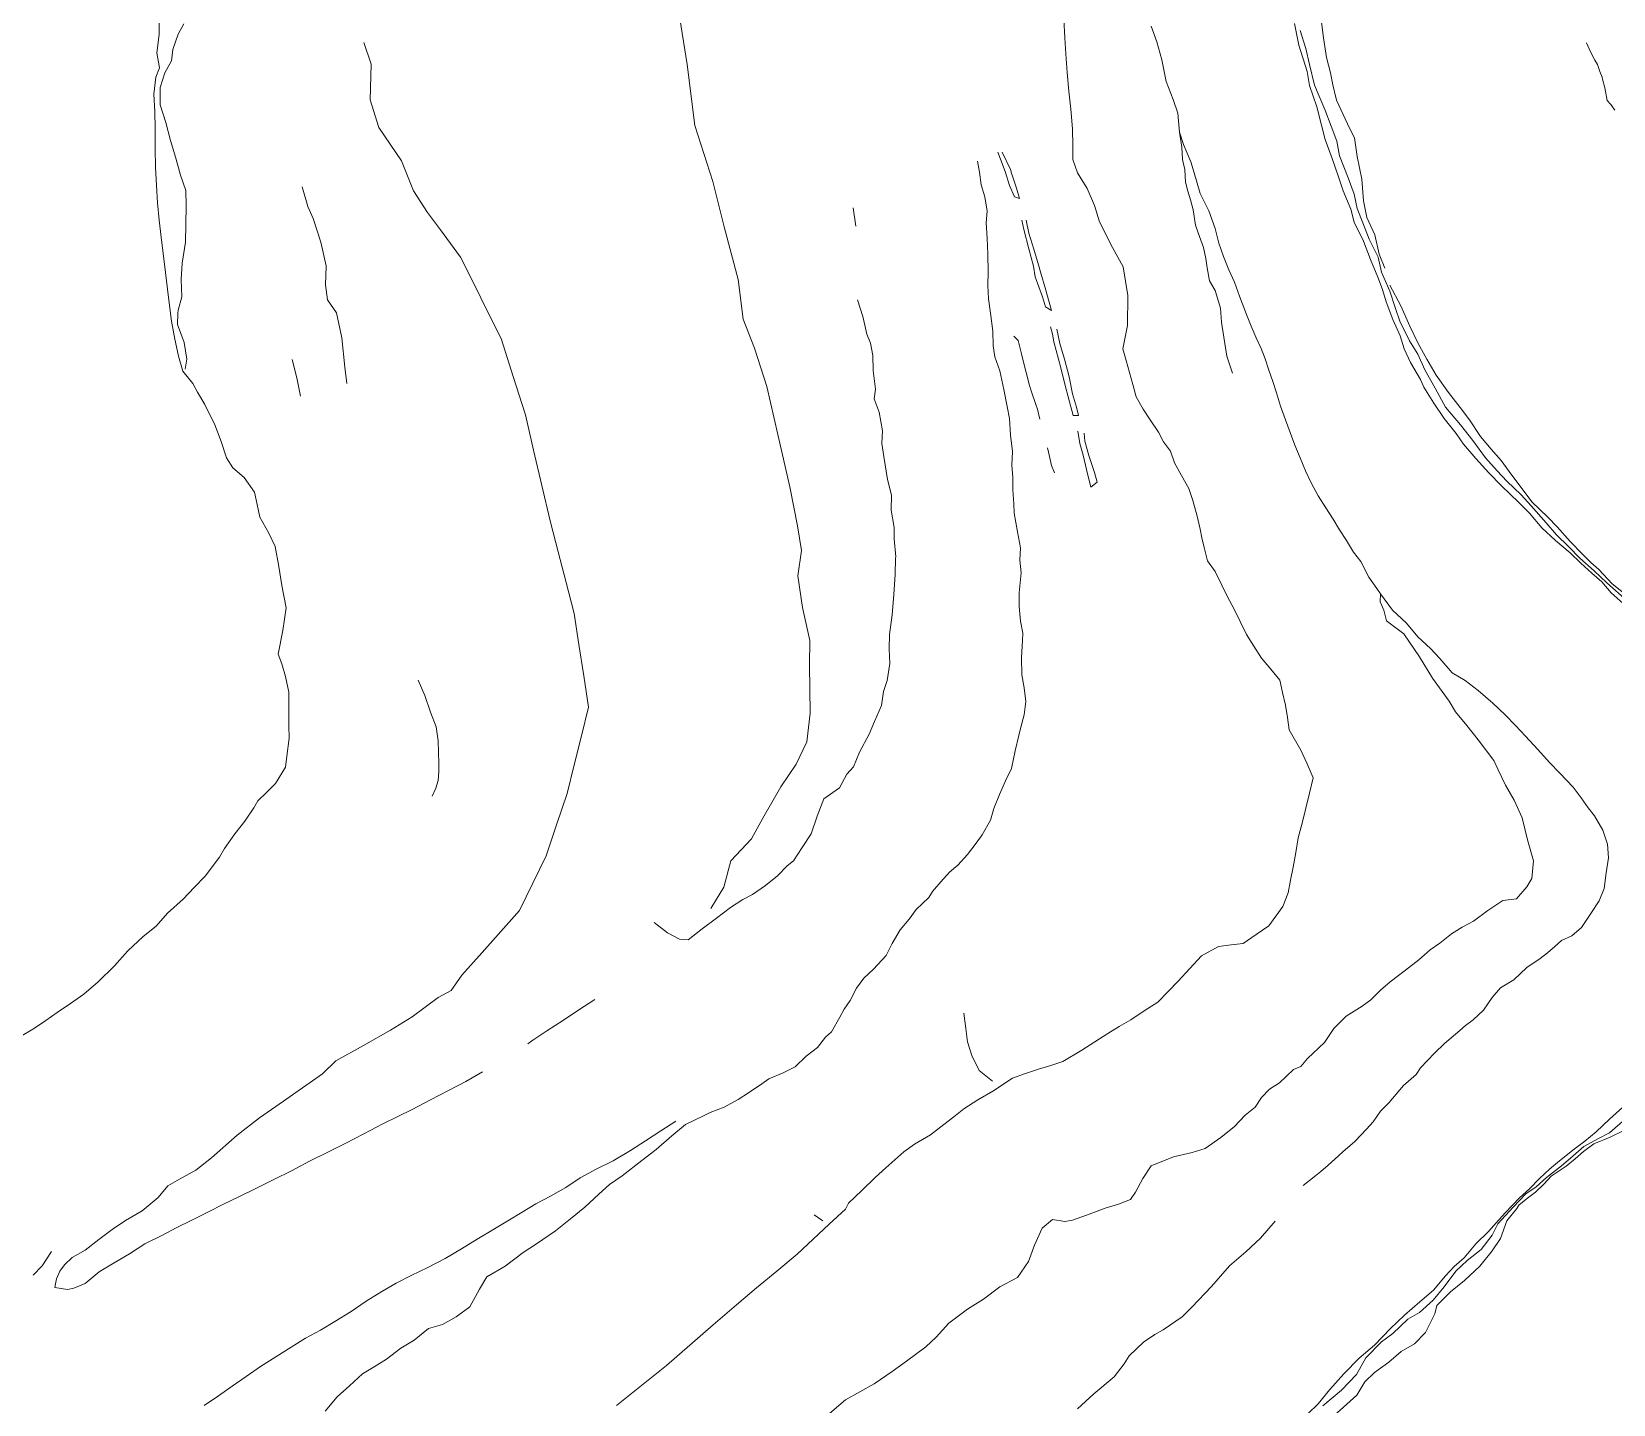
# Model space of a CAD drawing. Extents: x 683321 to 688873, y 7661944 to 7668387.
# Drawn here: x 685620.5 to 686013.2, y 7666825.8 to 7667166.6 of the extents above; entities that cross this region are included whole.
import ezdxf

# ---------------------------------------------------------------- set-up
doc = ezdxf.new("R2010")
doc.units = 0
doc.header["$MEASUREMENT"] = 0
doc.layers.add('01 CRESTA_Line', color=3, linetype='Continuous', lineweight=20)

msp = doc.modelspace()

# ---------------------------------------------------------------- linework, layer by layer
at = {"layer": '01 CRESTA_Line'}
for points in [[(685652.13, 7667169.95, 4154.48), (685652.15, 7667165.84, 4153.83), (685651.61, 7667161.32, 4154.06), (685652.26, 7667157.58, 4154.93), (685651.37, 7667155.25, 4155.28), (685650.86, 7667151.11, 4155.44), (685651.07, 7667146.77, 4155.63), (685651.19, 7667142.52, 4155.77), (685651.19, 7667137.56, 4155.9), (685651.24, 7667132.92, 4156.03), (685651.47, 7667128.42, 4156.19), (685651.73, 7667124.1, 4156.31), (685652.16, 7667119.79, 4156.41), (685652.64, 7667115.57, 4156.52), (685653.15, 7667111.49, 4156.63), (685653.74, 7667106.77, 4156.77), (685654.24, 7667102.66, 4156.86), (685654.72, 7667098.6, 4156.9), (685655.24, 7667094.74, 4156.94), (685656.02, 7667090.23, 4157.03), (685657, 7667086.06, 4157.05), (685658.06, 7667082.32, 4157.14), (685660.51, 7667079.21, 4157.23), (685661.72, 7667077.05, 4156.54), (685663.52, 7667074.02, 4156.87), (685666, 7667069.02, 4156.69), (685667.59, 7667064.88, 4156.99), (685668.89, 7667060.75, 4157.06), (685670.43, 7667058.33, 4157.3), (685673.27, 7667055.93, 4157.63), (685675.85, 7667052.24, 4156.67), (685676.52, 7667049.17, 4156.99), (685677.18, 7667046.09, 4157.3), (685679.37, 7667042.05, 4156.17), (685680.98, 7667038.81, 4156.3), (685681.88, 7667033.77, 4156.12), (685682.62, 7667029.1, 4156.31), (685683.68, 7667023.53, 4156.7), (685682.83, 7667017.95, 4156.9), (685681.69, 7667012.02, 4156.41), (685682.64, 7667009.64, 4156.05), (685683.57, 7667006.53, 4156.31), (685684.38, 7667002.6, 4155.99), (685684.34, 7666997.56, 4155.88), (685684.38, 7666994.38, 4156.01), (685684.42, 7666991.2, 4156.14), (685683.88, 7666986.73, 4155.93), (685683.56, 7666984.02, 4156.31), (685681.07, 7666979.94, 4156.17), (685678.86, 7666977.79, 4156.26), (685676.64, 7666975.65, 4156.35), (685675.69, 7666973.87, 4156.6), (685673.46, 7666970.57, 4156.69), (685670.95, 7666967.42, 4156.61), (685668.38, 7666963.83, 4156.48), (685667.17, 7666961.65, 4156.21), (685663.59, 7666956.95, 4155.93), (685660.86, 7666954.09, 4156.07), (685658.13, 7666951.22, 4156.21), (685654.26, 7666947.79, 4156.12), (685651.42, 7666944.52, 4156.08), (685648.21, 7666941.98, 4156.5), (685644.41, 7666938.37, 4156.26), (685641.11, 7666934.69, 4156.43), (685636.99, 7666930.69, 4156.64), (685633.45, 7666927.61, 4156.64), (685630.15, 7666925.33, 4156.48), (685626.85, 7666923.06, 4156.32), (685624.05, 7666921.13, 4156.28), (685621.24, 7666919.2, 4156.25), (685617.31, 7666916.89, 4156.26)], [(685765.68, 7666825.56, 4080.07), (685771.91, 7666830.51, 4079.87), (685778.14, 7666835.46, 4079.68), (685783.93, 7666840.49, 4079.69), (685789.71, 7666845.52, 4079.71), (685795.49, 7666850.55, 4079.73), (685800.51, 7666854.73, 4079.66), (685805.52, 7666858.91, 4079.59), (685810.54, 7666863.1, 4079.51), (685814.54, 7666866.83, 4079.49), (685818.55, 7666870.56, 4079.47), (685822.55, 7666874.29, 4079.45), (685823.35, 7666875.74, 4079.52), (685826.63, 7666878.93, 4079.69), (685829.91, 7666882.12, 4079.86), (685832.57, 7666884.56, 4080.24), (685837.03, 7666888.53, 4080.69), (685839.7, 7666890.41, 4080.44), (685843.64, 7666892.74, 4079.94), (685847.01, 7666895.27, 4079.92), (685849.48, 7666897.23, 4080), (685851.95, 7666899.2, 4080.07), (685855.41, 7666901.44, 4079.9), (685859.13, 7666903.54, 4080.13), (685864.06, 7666906.8, 4079.97), (685867.28, 7666907.91, 4080.03), (685870.5, 7666909.03, 4080.1), (685873.52, 7666909.97, 4080.14), (685876.53, 7666910.92, 4080.19), (685881.29, 7666913.7, 4080.3), (685884.5, 7666915.8, 4080.15), (685887.72, 7666917.9, 4080.01), (685890.55, 7666919.6, 4079.94), (685893.39, 7666921.29, 4079.88), (685896.77, 7666923.49, 4080.04), (685900.15, 7666925.69, 4080.21), (685902.66, 7666928.28, 4080.23), (685905.17, 7666930.87, 4080.24), (685908.08, 7666934.01, 4079.94), (685910.98, 7666937.15, 4079.63), (685915.22, 7666939.51, 4080.05), (685918.29, 7666939.88, 4079.82), (685921.35, 7666940.25, 4079.59), (685924.52, 7666942.42, 4079.82), (685927.68, 7666944.59, 4080.06), (685929.43, 7666947.01, 4080.43), (685931.19, 7666949.43, 4080.8), (685932.48, 7666952.77, 4080.68), (685933.1, 7666955.95, 4080.61), (685933.71, 7666959.13, 4080.54), (685934.36, 7666962.78, 4080.51), (685935, 7666966.42, 4080.47), (685935.94, 7666970.1, 4080.42), (685936.88, 7666973.79, 4080.38), (685937.8, 7666977.58, 4080.45), (685938.73, 7666981.38, 4080.52), (685937.17, 7666984.79, 4080.78), (685935.61, 7666988.2, 4081.05), (685932.77, 7666993.3, 4081.03), (685932.29, 7666996.34, 4080.94), (685931.8, 7666999.38, 4080.85), (685931.1, 7667002.5, 4080.76), (685930.39, 7667005.63, 4080.66), (685928.14, 7667008.34, 4080.63), (685925.89, 7667011.05, 4080.61), (685924, 7667014.01, 4080.4), (685922.12, 7667016.97, 4080.2), (685920.56, 7667020.19, 4080.93), (685919.08, 7667023.22, 4081.33), (685917.33, 7667026.43, 4081.53), (685915.99, 7667029.16, 4081.55), (685914.34, 7667032.55, 4081.68), (685912.47, 7667035.24, 4081.71), (685911.59, 7667038.55, 4081.68), (685911.05, 7667040.92, 4081.77), (685910.6, 7667043.12, 4081.65), (685909.89, 7667046.34, 4081.78), (685908.85, 7667050.16, 4082.06), (685907.82, 7667053.14, 4082.28), (685905.99, 7667056.37, 4082.14), (685904.22, 7667059.54, 4082.33), (685903.24, 7667062.43, 4081.67), (685901.5, 7667064.79, 4081.76), (685900.31, 7667067.19, 4081.8), (685898.2, 7667070.24, 4081.84), (685896.46, 7667072.89, 4081.88), (685894.78, 7667075.94, 4081.96), (685893.9, 7667078.96, 4081.99), (685893.05, 7667081.97, 4082.05), (685892.25, 7667084.92, 4082.07), (685891.43, 7667087.85, 4082.1), (685892.59, 7667093.66, 4082.89), (685892.68, 7667101.05, 4083.07), (685891.5, 7667108.23, 4083.06), (685888.87, 7667113.03, 4083.59), (685885.68, 7667119.34, 4082.61), (685884.39, 7667123.43, 4082.65), (685882.55, 7667127.65, 4082.62), (685880.15, 7667131.54, 4082.52), (685879.04, 7667134.82, 4082.4), (685878.98, 7667138.25, 4082.44), (685878.92, 7667142.5, 4082.49), (685878.53, 7667147.35, 4082.51), (685878, 7667151.84, 4082.52), (685877.65, 7667156.42, 4082.55), (685877.29, 7667161.06, 4082.59), (685877.04, 7667165.05, 4082.49), (685876.79, 7667169.66, 4082.38)], [(685781.42, 7667169.88, 4103.97), (685783.29, 7667158.41, 4103.75), (685785.15, 7667143.31, 4103.23), (685789.67, 7667129.41, 4102.89), (685792.45, 7667118.1, 4102.89), (685795.92, 7667105.03, 4102.95), (685797.15, 7667095.19, 4103.15), (685799.98, 7667088.02, 4101.93), (685803.04, 7667078.46, 4102.25), (685805.78, 7667066.62, 4102.1), (685808.74, 7667053.61, 4101.56), (685810.65, 7667043.88, 4101.59), (685811.62, 7667037.76, 4101.22), (685810.72, 7667031.47, 4101.27), (685811.87, 7667023.65, 4101.04), (685813.68, 7667015.4, 4101.53), (685813.64, 7667009.37, 4100.31), (685813.79, 7666997.36, 4100.97), (685812.95, 7666990.29, 4100.5), (685810.3, 7666984.76, 4100.4), (685806.48, 7666979.12, 4100.62), (685802.05, 7666971.34, 4101.1), (685799.23, 7666966.23, 4100.51), (685794.14, 7666960.73, 4099.72), (685792.36, 7666954.21, 4099.66), (685789.11, 7666948.94, 4099.39)], [(685940.8, 7667168.98, 4071.78), (685941.25, 7667165.08, 4071.44), (685942.03, 7667160.19, 4070.98), (685943.03, 7667156.4, 4070.65), (685943.58, 7667153.4, 4070.42), (685944.47, 7667149.61, 4070.04), (685946.14, 7667146.05, 4069.61), (685947.72, 7667142.64, 4069.15), (685948.92, 7667140.21, 4069.44), (685949.64, 7667135.59, 4068.48), (685950.8, 7667129.98, 4068.11), (685951.17, 7667124.61, 4067.83), (685952.05, 7667120.42, 4067.19), (685954.03, 7667116.12, 4067.04), (685955.09, 7667111.37, 4066.68), (685956.47, 7667107.84, 4066.13)], [(685658.28, 7667168.54, 4152.85), (685656.92, 7667166, 4153.03), (685655.58, 7667162.13, 4152.88), (685655.19, 7667159.31, 4153.61), (685653.56, 7667156.4, 4153.56), (685652.45, 7667152.7, 4154.44), (685652.38, 7667148.38, 4154.77), (685653.79, 7667144.02, 4154.16), (685654.98, 7667139.55, 4154.43), (685656.3, 7667135.19, 4154.36), (685657.42, 7667130.93, 4154.11), (685658.77, 7667127.14, 4154.56), (685658.89, 7667123.42, 4154.61), (685658.79, 7667118.71, 4155.18), (685658.67, 7667114.32, 4155.69), (685657.9, 7667109.11, 4155.14), (685657.64, 7667105.09, 4155.4), (685657.77, 7667100.73, 4155.28), (685656.89, 7667097.46, 4155.18), (685656.78, 7667096.59, 4155.4), (685656.73, 7667093.92, 4155.89), (685658.39, 7667089.39, 4155.64), (685659.05, 7667085.29, 4155.95), (685658.6, 7667082.78, 4155.73)], [(685936.24, 7666880.11, 4045.2), (685939.34, 7666882.66, 4045.59), (685940.59, 7666883.64, 4046.51), (685942.38, 7666885.23, 4046.96), (685944.11, 7666886.66, 4047.02), (685946.06, 7666888.53, 4047.28), (685949.02, 7666891.07, 4047.7), (685951.9, 7666894.14, 4048.11), (685953.59, 7666895.98, 4048.33), (685955.4, 7666898.6, 4048.62), (685957.47, 7666900.63, 4048.89), (685961.1, 7666904.96, 4049.39), (685964.29, 7666907.71, 4050.06), (685965.35, 7666909.36, 4050.36), (685968.85, 7666913.01, 4050.92), (685971.3, 7666915.42, 4050.85), (685975.14, 7666918.61, 4049.99), (685976.54, 7666919.83, 4050.22), (685978.44, 7666921.29, 4050.4), (685980.99, 7666923.65, 4051.15), (685983.1, 7666926.81, 4051.28), (685985.19, 7666929.21, 4051.99), (685988.53, 7666931.23, 4052.06), (685991.72, 7666934.23, 4052.22), (685995.06, 7666936.46, 4052.64), (685996.88, 7666937.88, 4052.37), (685998.66, 7666939.45, 4052.79), (686000.37, 7666940.95, 4053), (686002.89, 7666942.16, 4053.24), (686005.28, 7666944.18, 4052.86), (686007.63, 7666947.68, 4053.2), (686009.67, 7666950.78, 4053.56), (686010.97, 7666953.9, 4053.91), (686011.42, 7666957.75, 4054.36), (686012.03, 7666961.45, 4054.64), (686011.74, 7666964.84, 4054.94), (686010.61, 7666968.34, 4055.25), (686008.55, 7666971.89, 4055.74), (686006.96, 7666973.9, 4056.04), (686005.21, 7666976.39, 4056.4), (686003.28, 7666979.02, 4056.79), (685999.91, 7666982.49, 4056.42), (685997.34, 7666985.17, 4056.93), (685994.51, 7666988.4, 4057.44), (685991.41, 7666991.67, 4057.71), (685988.94, 7666994.3, 4058.07), (685986.38, 7666996.98, 4058.25), (685983.28, 7666999.87, 4058.41), (685979.7, 7667003, 4058.65), (685976.42, 7667005.5, 4059.1), (685973.19, 7667007.43, 4059.1), (685970.13, 7667011, 4059.9), (685967.79, 7667013.42, 4060.79), (685964.65, 7667016.38, 4060.96), (685961.84, 7667019.73, 4061.49), (685958.35, 7667022.96, 4061.98), (685955.45, 7667027.03, 4061), (685954.51, 7667028.39, 4061.73), (685952.51, 7667031.14, 4061.73), (685950.49, 7667035.09, 4061.72), (685948.68, 7667037.38, 4062.01), (685946.94, 7667040.26, 4062.25), (685945.27, 7667042.93, 4062.42), (685943.62, 7667045.56, 4062.61), (685941.8, 7667048.37, 4062.79), (685939.97, 7667051.36, 4062.98), (685938.23, 7667054.57, 4063.23), (685936.79, 7667057.6, 4063.46), (685935.44, 7667060.75, 4063.7), (685934.18, 7667063.93, 4063.92), (685933.01, 7667067.06, 4064.13), (685931.78, 7667070.22, 4064.35), (685930.62, 7667073.6, 4064.58), (685929.59, 7667076.9, 4064.82), (685928.66, 7667079.74, 4065.02), (685927.68, 7667082.57, 4065.23), (685926.75, 7667085.38, 4065.44), (685925.76, 7667087.97, 4065.62), (685924.56, 7667090.6, 4065.8), (685923.3, 7667093.46, 4066), (685922.12, 7667096.39, 4066.2), (685920.42, 7667100.9, 4066.67), (685919.13, 7667104.37, 4067.05), (685917.72, 7667107.49, 4067.41), (685916.39, 7667110.75, 4067.72), (685915.3, 7667114.08, 4068.02), (685914.37, 7667117.68, 4068.37), (685912.77, 7667122.12, 4068.89), (685910.61, 7667126.45, 4069.38), (685909.12, 7667131.54, 4069.87), (685908.3, 7667134.3, 4070.2), (685906.5, 7667138.61, 4070.73), (685905.47, 7667141.64, 4070.72), (685905.06, 7667146.37, 4070.93), (685903.96, 7667149.76, 4071.26), (685902.19, 7667154.21, 4071.82), (685901.11, 7667159.62, 4072.24), (685899.89, 7667164.02, 4072.38), (685898.48, 7667167.95, 4072.74)], [(685934.04, 7667168.63, 4070.8), (685935.13, 7667163.22, 4070.23), (685937.23, 7667156.66, 4069.88), (685937.78, 7667153.26, 4069.43), (685939.56, 7667147.9, 4069.12), (685940.72, 7667143.39, 4068.67), (685941.71, 7667139.85, 4068.22), (685943.39, 7667135.09, 4067.9), (685944.99, 7667130.58, 4067.47), (685946.12, 7667127.04, 4067.26), (685948.01, 7667122.53, 4066.96), (685948.89, 7667119.33, 4066.59), (685951.17, 7667114.61, 4066.42), (685952.91, 7667110.05, 4066.08), (685954.76, 7667105.63, 4065.87), (685955.88, 7667102.58, 4065.47), (685956.83, 7667099.53, 4065.1), (685958.45, 7667095.14, 4064.8), (685960.32, 7667091.08, 4064.43), (685961.29, 7667087.86, 4064.05), (685962.83, 7667084.42, 4063.67), (685965.36, 7667080.22, 4063.32), (685966.14, 7667078.37, 4063.07), (685968.68, 7667074.36, 4062.88), (685971.2, 7667070.59, 4062.68), (685974.21, 7667066.86, 4062.28), (685976.03, 7667064.18, 4061.89), (685979.12, 7667060.59, 4061.46), (685982.29, 7667057.07, 4061.06), (685985.43, 7667053.85, 4060.8), (685989.79, 7667049.71, 4060.42), (685992.41, 7667047.09, 4060.17), (685995.44, 7667043.44, 4059.75), (685998.89, 7667040.25, 4059.48), (686002.51, 7667037.21, 4059.12), (686005.12, 7667034.65, 4058.8), (686007.9, 7667032.12, 4058.61), (686010.37, 7667029.99, 4058.3), (686012.69, 7667027.31, 4058.09), (686016.42, 7667023.97, 4057.88)], [(686016.64, 7667025.27, 4057.78), (686011.6, 7667029.75, 4058.19), (686008.43, 7667032.71, 4058.46), (686004.88, 7667035.84, 4058.87), (686002.08, 7667038.75, 4059.12), (685999.14, 7667041.69, 4059.49), (685996.56, 7667044.64, 4059.72), (685992.83, 7667048.84, 4060.12), (685990.36, 7667051.62, 4060.34), (685986.76, 7667054.96, 4060.7), (685984.34, 7667057.58, 4060.85), (685981.46, 7667060.76, 4061.09), (685978.34, 7667065.13, 4061.79), (685975.29, 7667068.96, 4062.11), (685971.57, 7667073.36, 4062.54), (685968.97, 7667078.07, 4062.77), (685966.4, 7667082.6, 4063.34), (685964.67, 7667086.56, 4063.7), (685962.58, 7667089.86, 4063.98), (685960.21, 7667094.73, 4064.68), (685959.14, 7667097.82, 4064.86), (685957.72, 7667102.2, 4065.29), (685955.64, 7667106.92, 4065.63), (685954.82, 7667110.61, 4065.9), (685952.62, 7667115.07, 4066.2), (685951.02, 7667119.11, 4066.45), (685949.63, 7667122.72, 4066.76), (685948.88, 7667126.28, 4066.95), (685947.42, 7667130.28, 4067.23), (685945.26, 7667135.79, 4067.73), (685944.53, 7667139.44, 4067.93), (685943.16, 7667143.11, 4068.3), (685941.59, 7667147.29, 4068.73), (685939.04, 7667153.29, 4069.36), (685937.8, 7667158.41, 4069.87), (685936.87, 7667162.37, 4070.12), (685935.47, 7667166.88, 4070.64)], [(685702.95, 7667163.92, 4121.64), (685704.81, 7667158.48, 4122.65), (685704.56, 7667149.68, 4122.03), (685706.68, 7667142.76, 4120.91), (685712.29, 7667134.55, 4121.33), (685715.32, 7667127.05, 4121.5), (685718.76, 7667121.68, 4120.92), (685722.03, 7667117.42, 4121.08), (685726.99, 7667110.62, 4121.15), (685730.35, 7667103.88, 4120.76), (685733.7, 7667097.14, 4120.36), (685737.05, 7667090.4, 4119.97), (685740.06, 7667080.94, 4120.19), (685743.08, 7667071.48, 4120.42), (685745.14, 7667062.7, 4120.2), (685747.21, 7667053.92, 4119.99), (685749.28, 7667045.14, 4119.78), (685751.24, 7667037.48, 4119.99), (685753.21, 7667029.82, 4120.19), (685755.17, 7667022.16, 4120.39), (685756.37, 7667014.41, 4119.86), (685757.58, 7667006.65, 4119.34), (685758.78, 7666998.9, 4118.82), (685757.01, 7666991.76, 4119.13), (685755.24, 7666984.61, 4119.45), (685753.47, 7666977.46, 4119.76), (685750.84, 7666969.71, 4119.88), (685748.22, 7666961.96, 4120), (685744.94, 7666955.19, 4118.85), (685741.66, 7666948.42, 4117.69), (685737.01, 7666943.18, 4117.86), (685732.37, 7666937.95, 4118.04), (685727.3, 7666932.38, 4119.61), (685724.65, 7666928.52, 4119.59), (685721.41, 7666926.81, 4119.42), (685715.01, 7666922.02, 4119.42), (685709.57, 7666918.7, 4119.12), (685702.89, 7666914.88, 4118.88), (685696.06, 7666911.08, 4118.78), (685692.72, 7666907.9, 4119.2), (685686.9, 7666903.83, 4118.45), (685683.01, 7666901.04, 4118.21), (685677.07, 7666896.95, 4118.6), (685671.49, 7666892.6, 4118.47), (685665.18, 7666887.05, 4119.94), (685661.3, 7666883.93, 4119.87), (685657.17, 7666881.71, 4119.8), (685654.31, 7666880.07, 4119.73), (685651.92, 7666877.13, 4119.77), (685647.93, 7666873.87, 4119.8), (685643.81, 7666871.47, 4119.79), (685640.51, 7666869.22, 4119.79), (685637.21, 7666866.73, 4119.85), (685633.77, 7666864.06, 4119.9), (685630.54, 7666862.26, 4119.88), (685628.67, 7666860.42, 4119.86), (685627.52, 7666858.86, 4119.69), (685626.69, 7666857, 4119.67), (685626.46, 7666855.74, 4119.47), (685626.26, 7666854.86, 4119.26), (685629.39, 7666854.3, 4118.26), (685630.97, 7666854.63, 4118.32), (685633.82, 7666855.8, 4117.86), (685637.24, 7666858.75, 4117.46), (685640.96, 7666860.98, 4117.14), (685644.82, 7666863.15, 4116.83), (685648.59, 7666865.7, 4116.5), (685652.83, 7666867.75, 4116.05), (685656.39, 7666869.6, 4115.67), (685660.26, 7666871.57, 4115.25), (685664.27, 7666873.56, 4114.8), (685668.16, 7666875.51, 4114.38), (685672.14, 7666877.45, 4113.95), (685676.29, 7666879.52, 4113.49), (685680.63, 7666881.6, 4113.04), (685685.01, 7666883.79, 4112.49), (685689.46, 7666886.15, 4111.98), (685694, 7666888.44, 4111.5), (685698.47, 7666890.64, 4110.92), (685702.99, 7666892.96, 4110.3), (685707.71, 7666895.43, 4109.61), (685711.4, 7666897.26, 4109.12), (685714.97, 7666898.98, 4108.64), (685719.56, 7666901.43, 4108.01), (685724.02, 7666903.69, 4107.47), (685728.29, 7666905.98, 4106.94), (685732.45, 7666908.37, 4106.42)], [(686006.52, 7667163.84, 4026.52), (686007.59, 7667161.57, 4026.77), (686008.63, 7667159.5, 4026.91), (686009.26, 7667158.47, 4027.27), (686009.86, 7667156.73, 4027.27), (686010.41, 7667155.32, 4027.44), (686010.54, 7667154.78, 4028.3), (686011.08, 7667152.6, 4027.63), (686011.7, 7667149.51, 4027.25), (686012.63, 7667148.47, 4027.88), (686013.58, 7667147.07, 4028.14)], [(685905.47, 7667141.64, 4070.72), (685906.05, 7667137.91, 4070.42), (685906.26, 7667134.85, 4070.05), (685906.83, 7667132.34, 4069.71), (685906.96, 7667129.26, 4069.63), (685907.59, 7667126.99, 4069.36), (685908.2, 7667124.87, 4069.16), (685908.86, 7667122.34, 4068.76), (685909.48, 7667118.58, 4068.37), (685910.16, 7667116.64, 4068.31), (685911.48, 7667113.03, 4068.29), (685912.08, 7667110.3, 4067.76), (685912.38, 7667107.92, 4067.13), (685912.99, 7667104.74, 4067.23), (685914.32, 7667102.34, 4067.39), (685915.68, 7667097.98, 4067.09), (685915.92, 7667094.44, 4067.06), (685916.54, 7667090.73, 4066.81), (685917.26, 7667086.04, 4066.34), (685918.64, 7667081.84, 4066.29)], [(685693.4, 7666824.11, 4102.73), (685696.38, 7666827.67, 4102.88), (685699.39, 7666830.4, 4103.28), (685702.64, 7666833.41, 4102.95), (685705.51, 7666835.13, 4102.84), (685708.64, 7666837.04, 4102.68), (685712.14, 7666839.78, 4102.22), (685715.49, 7666841.77, 4102.46), (685719.02, 7666844.67, 4102.05), (685722.47, 7666845.66, 4102.25), (685725.88, 7666847.51, 4102.75), (685729.32, 7666849.99, 4102.86), (685731.7, 7666854.44, 4102.94), (685733.54, 7666857.46, 4102.77), (685738.03, 7666860.11, 4102.49), (685742.53, 7666863.54, 4102.48), (685745.85, 7666865.62, 4102.35), (685750.54, 7666868.85, 4102.53), (685754.31, 7666871.83, 4102.01), (685757.87, 7666874.8, 4102.36), (685761.32, 7666878, 4102.05), (685763.97, 7666880.39, 4101.99), (685767.15, 7666882.57, 4101.76), (685772.03, 7666886.33, 4101.73), (685775.55, 7666889.11, 4101.68), (685779.46, 7666892.44, 4101.81), (685782.85, 7666895.29, 4101.62), (685787.28, 7666897.46, 4100.68), (685788.96, 7666898.24, 4100.98), (685792.48, 7666899.6, 4100.96), (685795.95, 7666901.47, 4101.01), (685798.48, 7666903.13, 4101.3), (685801.84, 7666905.38, 4100.41), (685803.57, 7666906.6, 4100.36), (685807.08, 7666908.14, 4100.05), (685810.11, 7666909.61, 4100.12), (685812.81, 7666912.26, 4099.98), (685815.58, 7666914.39, 4099.65), (685817.63, 7666916.94, 4099.43), (685819.1, 7666918.32, 4099.33), (685821.18, 7666921.94, 4098.99), (685822.24, 7666923.93, 4098.86), (685823.73, 7666926.06, 4098.63), (685825.27, 7666929.12, 4098.35), (685827.13, 7666931.61, 4098.24), (685829.53, 7666933.84, 4097.87), (685832.66, 7666937.26, 4097.44), (685834.12, 7666940.24, 4097.39), (685836.13, 7666943.59, 4096.57), (685838.37, 7666946.25, 4096.45), (685840.08, 7666948.65, 4096.13), (685843.28, 7666951.67, 4096.4), (685844.18, 7666953.1, 4096.2), (685846.26, 7666955.53, 4095.47), (685848.42, 7666957.96, 4095.24), (685850.47, 7666959.67, 4094.98), (685852.86, 7666962.32, 4095.12), (685854.98, 7666965.09, 4094.68), (685856.53, 7666967.23, 4094.64), (685858.56, 7666970.81, 4094.3), (685859.37, 7666973.75, 4094), (685860.84, 7666977.21, 4093.58), (685862.28, 7666980.58, 4093.58), (685863.79, 7666983.63, 4093.43), (685864.73, 7666988.06, 4093.17), (685865.57, 7666991.83, 4092.61), (685866.13, 7666993.93, 4092.59), (685866.9, 7666996.99, 4092.46), (685867.37, 7667000.31, 4092.55), (685866.92, 7667003.67, 4092.36), (685866.32, 7667006.88, 4092.22), (685866.26, 7667011.25, 4091.92), (685866.48, 7667015.44, 4091.17), (685866.6, 7667017.3, 4091.18), (685866.01, 7667020.28, 4091.26), (685865.72, 7667023.86, 4090.36), (685865.72, 7667027.27, 4090.08), (685866.16, 7667032.26, 4089.46), (685865.87, 7667035.38, 4089.31), (685866.05, 7667038.45, 4088.91), (685865.3, 7667042.38, 4088.59), (685864.48, 7667047.01, 4088.41), (685864.38, 7667049.37, 4087.83), (685864.08, 7667052.86, 4087.84), (685864.1, 7667055.92, 4087.89), (685863.85, 7667058.93, 4087.76), (685864.01, 7667062.36, 4087.07), (685863.5, 7667066.4, 4086.49), (685863.26, 7667070.56, 4086.19), (685862.68, 7667073.54, 4086.07), (685861.86, 7667077.75, 4085.58), (685860.86, 7667082.42, 4084.93), (685859.63, 7667085.87, 4084.68), (685859.27, 7667088.62, 4084.26), (685859.16, 7667092.22, 4084.6), (685858.6, 7667096.71, 4084.13), (685858.11, 7667100.28, 4084.1), (685857.9, 7667103.53, 4083.94), (685858, 7667106.96, 4083.99), (685857.95, 7667111.33, 4083.56), (685857.71, 7667115.28, 4083.3), (685857.48, 7667119.09, 4083.33), (685857.74, 7667122.03, 4083.23), (685857.16, 7667125.56, 4083.12), (685856.24, 7667128.54, 4083.09), (685855.84, 7667131.68, 4081.68), (685855.37, 7667134.44, 4080.84)], [(685861.49, 7667136.69, 4081.85), (685863.55, 7667132.33, 4081.93), (685863.77, 7667131.45, 4081.83), (685865.03, 7667127.74, 4081.85), (685865.76, 7667125.17, 4081.67), (685864.52, 7667125.56, 4081.76), (685863.26, 7667128.38, 4081.82), (685862.18, 7667131.86, 4081.86), (685861.06, 7667134.92, 4081.83), (685860.41, 7667136.63, 4081.62)], [(685687.68, 7667128.04, 4133.31), (685689.04, 7667123.18, 4134.34), (685690.36, 7667120.18, 4133.54), (685692.32, 7667114.31, 4133.12), (685693.59, 7667108.47, 4133.68), (685693.45, 7667103.7, 4133.91), (685693.98, 7667100.04, 4133.96), (685696.23, 7667096.75, 4132.98), (685697.5, 7667090.55, 4133.08), (685698.22, 7667083.26, 4133.83), (685698.76, 7667079.27, 4133.4)], [(685825.17, 7667118.32, 4080.93), (685824.47, 7667122.86, 4080.78)], [(685866.37, 7667119.79, 4081.7), (685866.86, 7667117.5, 4081.84), (685868.13, 7667112.71, 4081.75), (685869.23, 7667108.36, 4081.7), (685869.68, 7667105.71, 4081.69), (685871.48, 7667100.75, 4081.57), (685872.24, 7667098.31, 4081.56), (685873.72, 7667097.33, 4081.49), (685873.14, 7667099.46, 4081.61), (685872.15, 7667103.01, 4081.67), (685871.09, 7667106.6, 4081.8), (685870.48, 7667108.67, 4081.77), (685869.35, 7667112.62, 4081.69), (685868.12, 7667116.54, 4081.8), (685867.39, 7667119.77, 4081.8)], [(686016.59, 7667026.64, 4058.51), (686012.94, 7667029.51, 4058.83), (686009.61, 7667033.04, 4059.17), (686007.63, 7667034.77, 4059.36), (686005.57, 7667036.84, 4059.56), (686002.51, 7667040.03, 4059.87), (685999.24, 7667043.67, 4060.21), (685996.93, 7667046.09, 4060.45), (685993.02, 7667049.85, 4060.83), (685990.36, 7667053.41, 4061.14), (685987.99, 7667056.5, 4061.41), (685985.4, 7667060.11, 4061.73), (685982.92, 7667062.91, 4061.99), (685980.26, 7667066.11, 4062.28), (685977.54, 7667070.2, 4062.62), (685975.15, 7667073.27, 4062.9), (685972.33, 7667077, 4063.22), (685969.26, 7667081.35, 4063.6), (685966.89, 7667085.3, 4063.92), (685964.74, 7667089.16, 4064.23), (685962.7, 7667093.51, 4064.57), (685960.48, 7667098.49, 4064.95), (685957.74, 7667103.64, 4065.36)], [(685825.54, 7667099.98, 4084.27), (685826.88, 7667095.84, 4084.6), (685827.34, 7667093.72, 4084.42), (685827.86, 7667091.45, 4084.34), (685828.76, 7667089.27, 4084.9), (685829.36, 7667086.23, 4085.46), (685829.44, 7667082.47, 4085.28), (685830.02, 7667077.82, 4085.84), (685829.69, 7667075.44, 4085.96), (685830.9, 7667072.1, 4086.2), (685831.75, 7667067.49, 4086.59), (685831.59, 7667064.32, 4087.02), (685832.11, 7667061.16, 4087.58), (685833.01, 7667055.41, 4088.22), (685834.02, 7667051.56, 4088.32), (685833.92, 7667047.83, 4089.15), (685834.63, 7667043.49, 4089.11), (685834.67, 7667040.65, 4089.53), (685835.03, 7667036.17, 4089.97), (685835.01, 7667035.9, 4090.11), (685834.94, 7667031.81, 4090.46), (685834.55, 7667026.87, 4090.75), (685834.13, 7667021.83, 4091.36), (685833.47, 7667016.93, 4091.85), (685833.45, 7667013.4, 4091.88), (685833.59, 7667009.77, 4091.42), (685832.91, 7667005.53, 4091.65), (685831.97, 7667002.74, 4091.87), (685831.49, 7666999.3, 4092.69), (685829.74, 7666995.35, 4093.05), (685828.41, 7666992.17, 4093.51), (685826.02, 7666987.75, 4094.06), (685824.54, 7666984.1, 4094.51), (685822.94, 7666982.25, 4094.9), (685821.05, 7666978.89, 4095.29), (685817.2, 7666976.14, 4095.86), (685815.53, 7666971.79, 4096.39), (685814.08, 7666967.42, 4096.78), (685811.84, 7666964.03, 4096.88), (685809.7, 7666960.74, 4097.39), (685808.1, 7666959.46, 4097.85), (685805.66, 7666957, 4097.76), (685802.68, 7666954.6, 4097.92), (685799.46, 7666952.42, 4098.44), (685797.06, 7666951.13, 4098.82), (685793.99, 7666949.13, 4098.9), (685790.54, 7666946.55, 4099.25), (685787.01, 7666943.83, 4099.65), (685783.49, 7666941.16, 4100.09), (685781.38, 7666941.31, 4099.99), (685778.36, 7666942.9, 4100.51), (685775.09, 7666945.47, 4100.87)], [(685870.81, 7667070.37, 4080.73), (685870.22, 7667072.91, 4080.73), (685869.8, 7667074.06, 4080.8), (685868.71, 7667077.43, 4080.9), (685868.27, 7667078.76, 4080.99), (685867.47, 7667081.96, 4081.14), (685866.84, 7667084.17, 4081.25), (685866.28, 7667086.62, 4081.17), (685865.47, 7667089.93, 4081.23), (685864.33, 7667091.03, 4081.31)], [(685875.08, 7667092.69, 4081.53), (685875.79, 7667089.21, 4081.44), (685876.95, 7667085.25, 4081.33), (685878.11, 7667080.91, 4081.19), (685878.93, 7667076.65, 4081.19), (685879.96, 7667073.38, 4080.96), (685880.39, 7667071.29, 4080.77), (685879.13, 7667071.32, 4080.86), (685877.84, 7667075.97, 4081.09), (685877.08, 7667078.78, 4081.1), (685876.07, 7667083.17, 4081.22), (685874.33, 7667089.58, 4081.36), (685873.93, 7667091.49, 4081.42), (685873.5, 7667093.33, 4081.31)], [(685687.25, 7667076.09, 4140.02), (685686.36, 7667080.63, 4140.03), (685685.21, 7667085.24, 4139.33)], [(685880.23, 7667067.41, 4080.67), (685880.73, 7667064.31, 4080.66), (685881.61, 7667061.41, 4080.6), (685882.38, 7667057.87, 4080.5), (685883.52, 7667053.5, 4080.23), (685885.02, 7667054.76, 4080.26), (685884.38, 7667057.13, 4080.52), (685882.99, 7667061.38, 4080.65), (685881.96, 7667064.89, 4080.71), (685881.84, 7667066.93, 4080.78)], [(685872.75, 7667063.23, 4080.64), (685873.25, 7667061.08, 4080.51), (685873.76, 7667058.92, 4080.63), (685874.45, 7667057.05, 4080.38)], [(685955.45, 7667027.03, 4061), (685955.33, 7667025.06, 4061.74), (685956.26, 7667022.95, 4061.6), (685956.92, 7667020.34, 4061.55), (685961.24, 7667017.12, 4061.35), (685965.09, 7667011.36, 4061.74), (685968.28, 7667006.06, 4061.44), (685972.46, 7667000.4, 4061.3), (685974.02, 7666997.71, 4061.78), (685976.88, 7666994.37, 4062.03), (685979.65, 7666990.79, 4061.92), (685983.59, 7666985.63, 4061.34), (685984.65, 7666983.3, 4061.66), (685986.41, 7666979.51, 4061.86), (685988.61, 7666975.81, 4061.87), (685990.59, 7666971.38, 4061.64), (685991.9, 7666965.95, 4061.94), (685993.37, 7666960.71, 4061.97), (685992.95, 7666956.33, 4061.85), (685991.74, 7666954.27, 4061.64), (685989.2, 7666951.31, 4061.75), (685985.79, 7666950.9, 4062.35), (685982.07, 7666948.43, 4062.15), (685978.5, 7666945.78, 4061.86), (685975.66, 7666944.26, 4061.83), (685973, 7666942.63, 4061.85), (685970.11, 7666940.32, 4061.93), (685967.72, 7666938.63, 4061.68), (685964.95, 7666936.15, 4061.79), (685961.61, 7666933.56, 4061.7), (685957.78, 7666930.72, 4061.63), (685955.39, 7666928.67, 4061.67), (685953, 7666926.23, 4061.51), (685950.88, 7666924.63, 4061.6), (685946.9, 7666922.2, 4061.45), (685943.82, 7666919.08, 4061.28), (685941.52, 7666915.67, 4061.13), (685937.29, 7666911.64, 4061.12), (685935.65, 7666909.69, 4060.42), (685933.79, 7666908.98, 4060.3), (685933.8, 7666908.97, 4060.3), (685930.34, 7666905.62, 4060.71), (685927.84, 7666904.02, 4060.54), (685925.87, 7666901.96, 4060.28), (685924.26, 7666899.56, 4060.18), (685921.8, 7666897.57, 4060.29), (685919.14, 7666894.76, 4060.45), (685915.77, 7666892.05, 4060.44), (685911.86, 7666889.35, 4060.38), (685908.66, 7666888.31, 4060.47), (685904.05, 7666887.27, 4060.05), (685898.45, 7666885.03, 4058.69), (685896.36, 7666881.9, 4059), (685894.56, 7666878.49, 4058.8), (685893.32, 7666876.66, 4058.61), (685890.37, 7666875.51, 4058.94), (685887.04, 7666874.53, 4058.37), (685882.4, 7666872.77, 4058.57), (685878.95, 7666871.53, 4058.71), (685877.01, 7666871.2, 4058.65), (685873.93, 7666871.69, 4058.16), (685871.41, 7666869.56, 4058.23), (685869.5, 7666865.29, 4058.66), (685867.99, 7666861.26, 4058.78), (685865.28, 7666857.27, 4058.91), (685860.91, 7666854.99, 4059.04), (685856.82, 7666851.93, 4059.26), (685852.85, 7666849.47, 4059.38), (685848.25, 7666845.98, 4059.5), (685845.05, 7666842.52, 4059.61), (685842.52, 7666840.13, 4059.68), (685837.71, 7666836.53, 4059.82), (685834.19, 7666833.94, 4059.92), (685829.7, 7666830.9, 4059.68), (685822.55, 7666826.94, 4059.21), (685817.99, 7666823.01, 4059.11)], [(685719.91, 7666976.79, 4131.81), (685720.88, 7666978.81, 4131.99), (685721.43, 7666980.68, 4132.14), (685721.6, 7666982.9, 4132.52), (685721.6, 7666984.92, 4132.49), (685721.45, 7666990.57, 4133), (685720.9, 7666994.03, 4133.32), (685719.56, 7666997.69, 4133.68), (685718.11, 7667001.76, 4133.69), (685716.43, 7667005.61, 4133.95)], [(685760.37, 7666926.34, 4102.92), (685756.38, 7666923.73, 4103.31), (685752.54, 7666921.18, 4103.79), (685748.41, 7666918.51, 4104.35), (685744.98, 7666916.2, 4104.85), (685743.71, 7666915.35, 4105.03)], [(685859.04, 7666906.07, 4081.44), (685855.8, 7666908.68, 4081.12), (685853.91, 7666912.42, 4080.79), (685852.89, 7666915.81, 4080.79), (685852.43, 7666919.09, 4080.78), (685851.93, 7666922.95, 4080.76)], [(686015.6, 7666899.59, 4050.49), (686012.27, 7666896.57, 4050.17), (686008.98, 7666893.43, 4049.68), (686006.18, 7666891.13, 4049.27), (686003.48, 7666889.15, 4049.05), (685999.89, 7666886.3, 4048.59), (685997.37, 7666884.2, 4048.36), (685994.92, 7666881.9, 4047.93), (685992.37, 7666879.35, 4047.64), (685989.94, 7666877.1, 4047.34), (685986.37, 7666873.35, 4046.94), (685984.18, 7666870.94, 4046.73), (685982.23, 7666868.73, 4046.37), (685979.12, 7666865.67, 4046.11), (685976.19, 7666862.18, 4045.79), (685973.72, 7666860.07, 4045.54), (685971.55, 7666857.74, 4045.18), (685968.57, 7666854.16, 4044.89), (685965.17, 7666851.23, 4044.56), (685961.33, 7666847.96, 4044.08), (685957.89, 7666844.62, 4043.65), (685953.88, 7666840.53, 4043.12), (685950.15, 7666837.28, 4042.73), (685946.27, 7666833.38, 4042.25), (685942.86, 7666829.52, 4041.86), (685939.97, 7666825.96, 4041.68), (685937.36, 7666823.43, 4041.41)], [(685780.42, 7666896.14, 4102.77), (685776.69, 7666893.7, 4103.17), (685772.95, 7666891.25, 4103.56), (685769.18, 7666888.86, 4103.98), (685764.85, 7666886.29, 4104.51), (685760.66, 7666884.16, 4105), (685756.73, 7666882.04, 4105.51), (685753.16, 7666879.68, 4105.93), (685749.33, 7666877.52, 4106.38), (685745.72, 7666875.56, 4106.8), (685742.28, 7666873.49, 4107.28), (685738.75, 7666871.39, 4107.74), (685735, 7666869.16, 4108.14), (685731.1, 7666866.82, 4108.53), (685727.22, 7666864.43, 4108.98), (685723.19, 7666862.06, 4109.46), (685718.88, 7666859.76, 4109.91), (685714.76, 7666857.79, 4110.43), (685710.99, 7666855.88, 4110.91), (685707.46, 7666853.82, 4111.37), (685703.57, 7666851.4, 4111.96), (685699.86, 7666848.86, 4112.48), (685695.79, 7666846.36, 4112.82), (685692.21, 7666844.23, 4113.18), (685688.52, 7666842.22, 4113.52), (685684.94, 7666840.02, 4113.97), (685681.1, 7666837.58, 4114.38), (685677.31, 7666835.17, 4114.78), (685673.75, 7666832.76, 4115.16), (685670.29, 7666830.31, 4115.52), (685666.86, 7666827.9, 4115.86), (685663.35, 7666825.54, 4116.2)], [(685941.13, 7666825.41, 4041.47), (685945.7, 7666829.32, 4042.12), (685949.47, 7666833.23, 4042.38), (685951.77, 7666837.32, 4042.84), (685955.68, 7666841.36, 4043.47), (685958.49, 7666843.37, 4043.6), (685962.23, 7666846.99, 4044.03), (685965.07, 7666848.61, 4044.22), (685968.47, 7666851.7, 4044.67), (685971.23, 7666854.99, 4044.97), (685974.11, 7666858.85, 4045.39), (685976.93, 7666861.54, 4045.71), (685980.44, 7666864.24, 4045.91), (685983.16, 7666867.79, 4046.36), (685984.57, 7666870.62, 4046.66), (685988.31, 7666874.78, 4047.21), (685991.49, 7666878.09, 4047.59), (685994.09, 7666879.85, 4047.7), (685996.61, 7666882.1, 4047.96), (686000.35, 7666885.02, 4048.5), (686002.59, 7666886.9, 4048.63), (686005.91, 7666889.79, 4049.15), (686009.39, 7666891.72, 4049.54), (686012.3, 7666893.22, 4049.73), (686016.19, 7666896.58, 4050.32)], [(685943.79, 7666822.95, 4041.29), (685947.05, 7666825.87, 4041.63), (685949.56, 7666828.13, 4041.88), (685951.49, 7666831.37, 4042.17), (685953.93, 7666833.69, 4042.43), (685957.49, 7666836.29, 4042.76), (685960.54, 7666838.95, 4043.07), (685963.87, 7666840.86, 4043.36), (685966.6, 7666843.61, 4043.66), (685967.82, 7666846.15, 4043.87), (685968.86, 7666848.3, 4044.05), (685969.43, 7666850.33, 4044.21), (685972.75, 7666853.73, 4044.57), (685976.26, 7666856.58, 4044.92), (685980.11, 7666860.13, 4045.32), (685983.1, 7666863.92, 4045.68), (685985.2, 7666866.99, 4045.97), (685986.78, 7666871.39, 4046.32), (685989.26, 7666874.46, 4046.62), (685989.78, 7666875.29, 4046.7), (685991.56, 7666876.75, 4046.87), (685993.88, 7666878.49, 4047.09), (685996.02, 7666880.59, 4047.32), (685997.79, 7666882.47, 4047.52), (685999.52, 7666883.61, 4047.67), (686001.48, 7666884.98, 4047.86), (686003.71, 7666886.76, 4048.07), (686005.83, 7666888.59, 4048.29), (686008.39, 7666890.51, 4048.53), (686012.43, 7666892.16, 4048.86), (686015.81, 7666893.81, 4049.15)], [(685816.93, 7666871.39, 4079.89), (685814.77, 7666872.88, 4080.54)], [(685929.28, 7666871.32, 4042.61), (685925.59, 7666867.09, 4042), (685922.01, 7666863.71, 4041.57), (685917.93, 7666860.22, 4040.99), (685913.42, 7666855.09, 4040.56), (685908.57, 7666849.97, 4039.99), (685906.15, 7666847.58, 4040.3), (685901.46, 7666844.29, 4039.96), (685899.38, 7666843.14, 4040.76), (685896.53, 7666841.28, 4040.91), (685892.97, 7666837.83, 4040.8), (685891.73, 7666835.91, 4040.94), (685889.3, 7666832.64, 4040.51), (685884.21, 7666828.41, 4039.75), (685880.2, 7666824.68, 4038.93)], [(685620.89, 7666857.89, 4119.09), (685623.1, 7666860.17, 4119.54), (685625.45, 7666863.77, 4120.76)]]:
    msp.add_polyline3d(points, dxfattribs=at)

doc.saveas('drawing.dxf')
